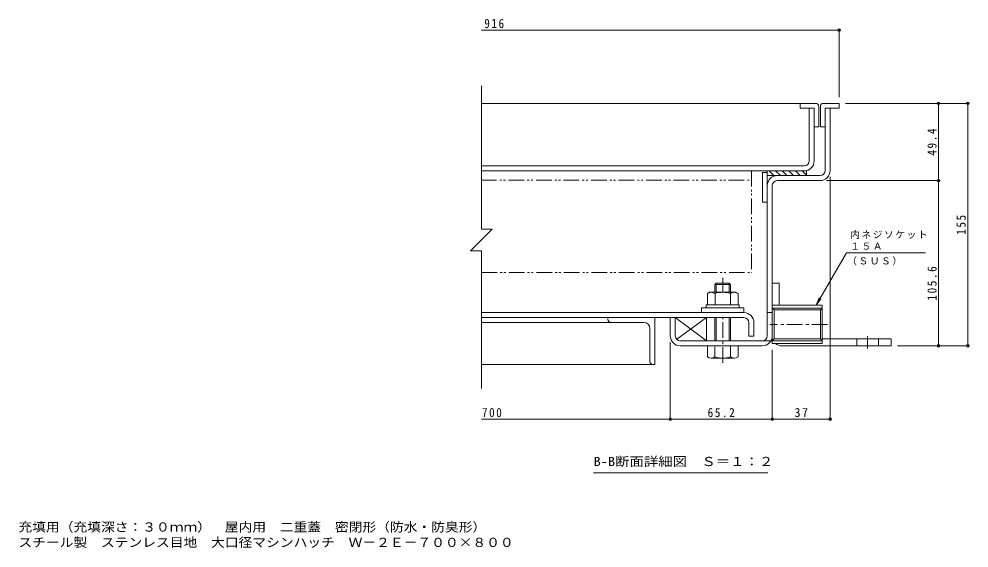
# Model space of a CAD drawing. Units: millimetres at full size. Extents: x -524 to 532, y -392 to 338.
# Drawn here: x -100 to 508, y -392 to -54 of the extents above; entities that cross this region are included whole.
import ezdxf
from ezdxf.enums import TextEntityAlignment as Align

# ---------------------------------------------------------------- set-up
doc = ezdxf.new("R2010")
doc.units = ezdxf.units.MM
doc.header["$LTSCALE"] = 2
doc.header["$PDMODE"] = 32
doc.header["$PDSIZE"] = 1.6
doc.linetypes.add('CHAIN1', pattern=[8, 5, -1, 1, -1])
doc.linetypes.add('DOUBLE_CHAIN1', pattern=[8.8, 5, -1, 0.6, -0.6, 0.6, -1])
for name, color, linetype, lineweight in [('D-1', 2, 'Continuous', 9), ('D-2', 3, 'Continuous', 9), ('D-3', 4, 'Continuous', 9), ('D-5', 7, 'Continuous', 9), ('D-6', 6, 'Continuous', 5), ('D-7', 5, 'Continuous', 5), ('D-9', 134, 'Continuous', 5), ('D-A', 3, 'Continuous', 9), ('D-B', 6, 'Continuous', 5), ('D-E', 3, 'Continuous', 9), ('D-F', 7, 'Continuous', 9), ('F-5_F-5ﾚｲﾔ', 7, 'Continuous', 9)]:
    doc.layers.add(name, color=color, linetype=linetype, lineweight=lineweight)
doc.styles.add('ＭＳ ゴシック', font='')
doc.styles.get('ＭＳ ゴシック').set_extended_font_data('MS Gothic')

msp = doc.modelspace()

# ---------------------------------------------------------------- linework, layer by layer
at = {"layer": 'D-1'}
for p, q in [((415.935, -111.192), (419.135, -111.192)), ((415.935, -151.192), (415.935, -111.192)), ((419.135, -151.192), (419.135, -111.192)), ((412.735, -154.392), (385.335, -154.392)), ((385.335, -157.592), (412.735, -157.592)), ((378.935, -256.793), (378.935, -160.792)), ((382.135, -160.792), (382.135, -256.793)), ((382.135, -241.993), (378.935, -241.993)), ((414.135, -237.216), (382.135, -237.216)), ((382.135, -237.216), (382.135, -261.816)), ((412.973, -240.2), (383.297, -240.2)), ((383.297, -258.831), (383.297, -240.2)), ((414.135, -239.038), (412.973, -240.2)), ((412.973, -240.2), (412.973, -258.831)), ((414.135, -237.216), (414.135, -261.816)), ((320.135, -256.793), (320.135, -245.193)), ((323.335, -259.993), (381.277, -259.993)), ((382.135, -259.993), (383.297, -258.831)), ((414.135, -259.993), (382.135, -259.993)), ((412.973, -258.831), (383.297, -258.831)), ((414.135, -259.993), (412.973, -258.831)), ((323.335, -263.193), (345.435, -263.193)), ((355.435, -263.193), (375.735, -263.193)), ((414.135, -261.816), (382.135, -261.816))]:
    msp.add_line(p, q, dxfattribs=at)
for points in [[(414.135, -239.038), (382.135, -239.038), (383.297, -240.2)], [(316.935, -256.793), (316.935, -245.193), (320.135, -245.193)]]:
    msp.add_lwpolyline(points, dxfattribs=at)
for centre, radius, start, end in [((412.735, -151.192), 3.2, 270, 0), ((412.735, -151.192), 6.4, 270, 0), ((385.335, -160.792), 6.4, 90, 180), ((385.335, -160.792), 3.2, 90, 180), ((323.335, -256.793), 6.4, 180, 270), ((323.335, -256.793), 3.2, 180, 270), ((375.735, -256.793), 6.4, 270, 0), ((375.735, -256.793), 3.2, 270, 0)]:
    msp.add_arc(centre, radius, start, end, dxfattribs=at)
at = {"layer": 'D-2'}
for p, q in [((405.735, -144.992), (405.735, -111.192)), ((408.935, -111.192), (405.735, -111.192)), ((408.935, -144.992), (408.935, -111.192)), ((402.535, -148.192), (195.819, -148.192)), ((195.831, -151.392), (402.535, -151.392))]:
    msp.add_line(p, q, dxfattribs=at)
for radius in [6.4, 3.2]:
    msp.add_arc((402.535, -144.992), radius, 270, 0, dxfattribs=at)
at = {"layer": 'D-3'}
for p, q in [((399.935, -108.192), (196.083, -108.192)), ((414.935, -108.192), (424.935, -108.192)), ((424.935, -108.192), (424.935, -111.192)), ((399.935, -111.192), (408.935, -111.192)), ((408.935, -111.192), (408.935, -123.192)), ((411.935, -110.192), (411.935, -123.192)), ((412.935, -110.192), (412.935, -123.192)), ((424.935, -111.192), (415.935, -111.192)), ((415.935, -111.192), (415.935, -123.192)), ((408.935, -123.192), (411.935, -123.192)), ((415.935, -123.192), (412.935, -123.192))]:
    msp.add_line(p, q, dxfattribs=at)
msp.add_lwpolyline([(409.935, -108.192), (399.935, -108.192), (399.935, -111.192)], dxfattribs=at)
for centre, start, end in [((409.935, -110.192), 0, 90), ((414.935, -110.192), 90, 180)]:
    msp.add_arc(centre, 2, start, end, dxfattribs=at)
at = {"layer": 'D-5'}
for p, q in [((410.214, -237.216), (429.515, -203.784)), ((429.515, -203.784), (480.063, -203.784)), ((410.214, -237.216), (412.127, -232.596)), ((410.214, -237.216), (413.257, -233.249)), ((379.369, -344.331), (267.869, -344.331))]:
    msp.add_line(p, q, dxfattribs=at)
at = {"layer": 'D-6'}
for p, q in [((378.935, -151.392), (378.935, -171.392)), ((383.073, -154.392), (380.073, -151.392)), ((387.316, -154.392), (384.316, -151.392)), ((391.559, -154.392), (388.558, -151.392)), ((395.801, -154.392), (392.801, -151.392)), ((400.044, -154.392), (397.044, -151.392)), ((403.934, -154.04), (401.286, -151.392)), ((375.934, -152.392), (378.935, -152.392)), ((375.934, -152.392), (375.934, -171.392)), ((403.934, -154.392), (378.935, -154.392)), ((375.934, -171.392), (378.935, -171.392)), ((320.135, -245.193), (320.135, -256.793)), ((321.039, -259.021), (340.135, -245.193)), ((323.335, -259.993), (340.135, -259.993))]:
    msp.add_line(p, q, dxfattribs=at)
msp.add_lwpolyline([(403.934, -154.392), (403.934, -151.392), (378.935, -151.392)], dxfattribs=at)
msp.add_lwpolyline([(340.135, -259.993), (340.135, -245.193), (320.135, -245.193)], close=True, dxfattribs=at)
at = {"layer": 'D-7'}
for p, q in [((346.247, -223.193), (345.435, -224.005)), ((355.435, -224.005), (345.435, -224.005)), ((345.435, -228.693), (345.435, -224.005)), ((354.623, -223.193), (346.247, -223.193)), ((346.247, -228.693), (346.247, -223.193)), ((354.623, -223.193), (355.435, -224.005)), ((354.623, -228.693), (354.623, -223.193)), ((355.435, -224.005), (355.435, -228.693)), ((355.435, -224.005), (355.435, -228.693)), ((345.435, -259.993), (345.435, -245.193)), ((346.247, -259.993), (346.247, -245.193)), ((354.623, -259.993), (354.623, -245.193)), ((355.435, -245.193), (355.435, -259.993)), ((360.235, -263.193), (340.635, -263.193)), ((340.635, -270.298), (340.635, -263.193)), ((345.435, -270.298), (345.435, -263.794)), ((355.435, -263.193), (355.435, -270.298)), ((360.235, -270.298), (360.235, -263.193)), ((357.835, -271.193), (343.035, -271.193))]:
    msp.add_line(p, q, dxfattribs=at)
at = {"layer": 'D-7', "linetype": 'CHAIN1'}
for p, q in [((350.435, -228.693), (350.435, -219.66)), ((350.435, -274.071), (350.435, -245.193))]:
    msp.add_line(p, q, dxfattribs=at)
at = {"layer": 'D-7', "color": 2, "lineweight": 9}
for p, q in [((340.62, -229.752), (341.935, -228.993)), ((340.62, -229.752), (340.62, -236.993)), ((358.935, -228.993), (341.935, -228.993)), ((345.528, -229.752), (345.528, -236.993)), ((355.343, -229.752), (355.343, -236.993))]:
    msp.add_line(p, q, dxfattribs=at)
at = {"layer": 'D-7', "color": 134}
for p, q in [((336.935, -238.993), (336.935, -241.993)), ((336.935, -238.993), (363.935, -238.993)), ((336.935, -241.993), (363.935, -241.993)), ((363.935, -238.993), (363.935, -241.993))]:
    msp.add_line(p, q, dxfattribs=at)
at = {"layer": 'D-7', "color": 6}
for p, q in [((339.935, -236.993), (339.935, -238.993)), ((339.935, -238.993), (360.935, -238.993))]:
    msp.add_line(p, q, dxfattribs=at)
at = {"layer": 'D-7', "color": 2, "lineweight": 9}
msp.add_lwpolyline([(358.935, -228.993), (360.25, -229.752), (360.25, -236.993), (340.62, -236.993)], dxfattribs=at)
at = {"layer": 'D-7', "color": 6}
msp.add_lwpolyline([(339.935, -236.993), (360.935, -236.993), (360.935, -238.993)], dxfattribs=at)
at = {"layer": 'D-7', "color": 2, "lineweight": 9}
for centre, radius, start, end in [((343.517, -234.769), 5.793, 94.38438, 120), ((342.921, -233.833), 4.842, 57.42749, 88.18784), ((350.435, -245.234), 16.241, 72.41188, 107.5881), ((357.949, -233.833), 4.842, 91.81215, 122.57249), ((357.353, -234.769), 5.793, 59.99998, 85.6156)]:
    msp.add_arc(centre, radius, start, end, dxfattribs=at)
at = {"layer": 'D-7'}
for centre, radius, start, end in [((343.035, -267.527), 3.666, 229.1022, 310.89809), ((350.435, -256.777), 14.416, 249.70546, 290.29454), ((357.835, -267.527), 3.666, 229.10191, 310.8978)]:
    msp.add_arc(centre, radius, start, end, dxfattribs=at)
at = {"layer": 'D-9', "linetype": 'DOUBLE_CHAIN1'}
for p, q in [((368.935, -151.392), (195.831, -151.392)), ((368.935, -151.392), (368.935, -216.392)), ((195.855, -157.392), (368.935, -157.392)), ((196.083, -216.392), (368.935, -216.392))]:
    msp.add_line(p, q, dxfattribs=at)
at = {"layer": 'D-A'}
for p, q in [((364.035, -241.993), (196.225, -241.993)), ((196.225, -245.193), (364.035, -245.193)), ((367.235, -248.393), (367.235, -256.993)), ((370.435, -248.393), (370.435, -256.993)), ((367.235, -256.993), (370.435, -256.993))]:
    msp.add_line(p, q, dxfattribs=at)
for radius in [6.4, 3.2]:
    msp.add_arc((364.035, -248.393), radius, 0, 90, dxfattribs=at)
at = {"layer": 'D-B'}
for p, q in [((276.935, -245.193), (196.225, -245.193)), ((278.935, -248.193), (196.225, -248.193)), ((276.935, -245.193), (306.935, -245.193)), ((276.935, -246.193), (276.935, -245.193)), ((278.935, -248.193), (299.935, -248.193)), ((306.935, -245.193), (306.935, -275.193)), ((303.935, -273.193), (303.935, -252.193)), ((305.935, -275.193), (196.225, -275.193)), ((305.935, -275.193), (306.935, -275.193))]:
    msp.add_line(p, q, dxfattribs=at)
for centre, radius, start, end in [((278.935, -246.193), 2, 180, 270), ((299.935, -252.193), 4, 0, 90), ((305.935, -273.193), 2, 180, 270)]:
    msp.add_arc(centre, radius, start, end, dxfattribs=at)
at = {"layer": 'D-E'}
for p, q in [((382.135, -223.192), (382.135, -256.793)), ((382.135, -223.192), (386.635, -223.192)), ((386.635, -237.216), (386.635, -223.192)), ((414.135, -258.693), (458.135, -258.693)), ((436.135, -263.193), (436.135, -258.693)), ((450.135, -263.193), (450.135, -258.693))]:
    msp.add_line(p, q, dxfattribs=at)
at = {"layer": 'D-E', "linetype": 'CHAIN1'}
msp.add_line((443.135, -264.939), (443.135, -257.05), dxfattribs=at)
at = {"layer": 'D-E'}
msp.add_lwpolyline([(458.135, -258.693), (458.135, -263.193), (388.135, -263.193)], dxfattribs=at)
msp.add_arc((388.135, -257.193), 6, 230.3984, 270, dxfattribs=at)
at = {"layer": 'D-F'}
for p, q in [((424.935, -61.372), (196.083, -61.372)), ((424.935, -60.772), (424.935, -104.192)), ((196.083, -97.04), (196.083, -188.611)), ((507.771, -108.192), (428.935, -108.192)), ((488.502, -108.192), (488.502, -157.592)), ((507.171, -108.192), (507.171, -263.193)), ((489.102, -157.592), (416.735, -157.592)), ((419.135, -310.661), (419.135, -155.192)), ((488.502, -157.592), (488.502, -263.193)), ((202.965, -188.611), (189.202, -202.374)), ((196.083, -188.611), (202.965, -188.611)), ((196.083, -202.374), (189.202, -202.374)), ((196.083, -202.374), (196.083, -290.5)), ((316.935, -310.661), (316.935, -260.793)), ((382.135, -310.661), (382.135, -265.816)), ((507.771, -263.193), (462.135, -263.193)), ((316.935, -310.061), (196.225, -310.061)), ((382.135, -310.061), (316.935, -310.061)), ((419.135, -310.061), (382.135, -310.061))]:
    msp.add_line(p, q, dxfattribs=at)
at = {"layer": 'D-F', "linetype": 'CHAIN1'}
msp.add_line((417.536, -249.516), (380.662, -249.516), dxfattribs=at)
at = {"layer": 'D-F'}
for p in [(424.935, -61.372), (488.502, -108.192), (507.171, -108.192), (488.502, -157.592), (488.502, -263.193), (507.171, -263.193), (316.935, -310.061), (382.135, -310.061), (419.135, -310.061)]:
    msp.add_point(p, dxfattribs=at)

# ---------------------------------------------------------------- texts
at = {"layer": 'D-5', "color": 2, "style": 'ＭＳ ゴシック', "width": 1.15}
msp.add_text('B-B断面詳細図\u3000Ｓ＝１：２', height=5.865, dxfattribs=at).set_placement((267.869, -341.831), align=Align.BOTTOM_LEFT)
at = {"layer": 'D-5', "char_height": 4.399, "attachment_point": 7, "style": 'ＭＳ ゴシック'}
for s, insert in [('\\T1.17;内ネジソケット', (432.063, -194.85)), ('\\T1.17;１５Ａ', (432.063, -201.817)), ('\\T1.17;（ＳＵＳ）', (430.131, -211.754))]:
    msp.add_mtext(s, dxfattribs=dict(at, insert=insert))
at = {"layer": 'D-F', "color": 2, "char_height": 5.865, "attachment_point": 7, "style": 'ＭＳ ゴシック'}
for s, insert in [('\\T1.27;\\W0.9;916', (197.935, -60.172)), ('\\T1.27;\\W0.9;700', (196.45, -308.861)), ('\\T1.28;\\W0.9;65.2', (340.785, -308.861)), ('\\T1.27;\\W0.95;37', (396.385, -308.861))]:
    msp.add_mtext(s, dxfattribs=dict(at, insert=insert))
at = {"layer": 'D-F', "color": 2, "char_height": 5.865, "attachment_point": 7, "rotation": 90, "style": 'ＭＳ ゴシック'}
for s, insert in [('\\T1.28;\\W0.9;49.4', (487.302, -141.642)), ('\\T1.27;\\W0.9;155', (505.971, -192.192)), ('\\T1.28;\\W0.9;105.6', (487.302, -234.312))]:
    msp.add_mtext(s, dxfattribs=dict(at, insert=insert))
at = {"layer": 'F-5_F-5ﾚｲﾔ', "color": 2, "style": 'ＭＳ ゴシック', "width": 1.1}
for s, p in [('充填用（充填深さ：３０ｍｍ）\u3000屋内用\u3000二重蓋\u3000密閉形（防水・防臭形）', (-100.021, -383.701)), ('スチール製\u3000ステンレス目地\u3000大口径マシンハッチ\u3000Ｗ－２Ｅ－７００×８００', (-100.021, -393.542))]:
    msp.add_text(s, height=5.865, dxfattribs=at).set_placement(p, align=Align.BOTTOM_LEFT)

doc.saveas('drawing.dxf')
